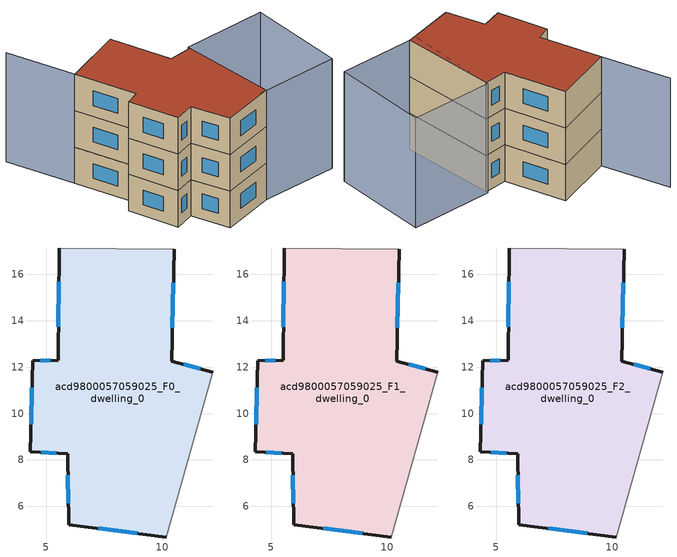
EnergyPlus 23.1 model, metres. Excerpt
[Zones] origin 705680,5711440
acd9800057059025_F0_dwelling_0
 floor ground (EU_floor_Construction): 10.51,17.08 10.4,12.25 12.17,11.78 10.17,4.68 5.98,5.21 5.92,8.26 4.32,8.36 4.41,12.28 5.51,12.29 5.56,17.13 z0
 wall outside (EU_wall_Construction): 5.56,17.13 5.51,12.29 4.41,12.28 4.32,8.36 5.92,8.26 5.98,5.21 10.17,4.68 / 12.17,11.78 10.4,12.25 10.51,17.08 z0:3
 wall adiabatic (EU_wall_Construction): 10.51,17.08 5.56,17.13 / 10.17,4.68 12.17,11.78 z0:3
 window (EU_Window_Construction): 7.23,5.06 8.91,4.84 / 5.94,7.35 5.96,6.13 / 4.8,8.33 5.44,8.29 / 4.38,11.1 4.35,9.53 / 5.18,12.29 4.74,12.28 / 5.55,15.68 5.53,13.74 / 10.43,13.7 10.48,15.64 / 11.64,11.92 10.93,12.11 z0.9:2.1
acd9800057059025_F1_dwelling_0
 floor to acd9800057059025_F0_dwelling_0 (EU_floor_Construction): 10.51,17.08 10.4,12.25 12.17,11.78 10.17,4.68 5.98,5.21 5.92,8.26 4.32,8.36 4.41,12.28 5.51,12.29 5.56,17.13 z3
 wall outside (EU_wall_Construction): 5.56,17.13 5.51,12.29 4.41,12.28 4.32,8.36 5.92,8.26 5.98,5.21 10.17,4.68 / 12.17,11.78 10.4,12.25 10.51,17.08 z3:6
 wall adiabatic (EU_wall_Construction): 10.51,17.08 5.56,17.13 / 10.17,4.68 12.17,11.78 z3:6
 window (EU_Window_Construction): 7.23,5.06 8.91,4.84 / 5.94,7.35 5.96,6.13 / 4.8,8.33 5.44,8.29 / 4.38,11.1 4.35,9.53 / 5.18,12.29 4.74,12.28 / 5.55,15.68 5.53,13.74 / 10.43,13.7 10.48,15.64 / 11.64,11.92 10.93,12.11 z3.9:5.1
acd9800057059025_F2_dwelling_0
 floor to acd9800057059025_F1_dwelling_0 (EU_floor_Construction): 10.51,17.08 10.4,12.25 12.17,11.78 10.17,4.68 5.98,5.21 5.92,8.26 4.32,8.36 4.41,12.28 5.51,12.29 5.56,17.13 z6
 wall outside (EU_wall_Construction): 5.56,17.13 5.51,12.29 4.41,12.28 4.32,8.36 5.92,8.26 5.98,5.21 10.17,4.68 / 12.17,11.78 10.4,12.25 10.51,17.08 z6:9
 wall adiabatic (EU_wall_Construction): 10.51,17.08 5.56,17.13 / 10.17,4.68 12.17,11.78 z6:9
 window (EU_Window_Construction): 7.23,5.06 8.91,4.84 / 5.94,7.35 5.96,6.13 / 4.8,8.33 5.44,8.29 / 4.38,11.1 4.35,9.53 / 5.18,12.29 4.74,12.28 / 5.55,15.68 5.53,13.74 / 10.43,13.7 10.48,15.64 / 11.64,11.92 10.93,12.11 z6.9:8.1
 roof outside (EU_roof_Construction): 10.17,4.68 12.17,11.78 10.4,12.25 10.51,17.08 5.56,17.13 5.51,12.29 4.41,12.28 4.32,8.36 5.92,8.26 5.98,5.21 z9
shading: 5.57,17.12 5.61,22.51 / 15.71,2.63 9.62,4.89 / 9.62,4.89 12.22,11.91 / 12.22,11.91 18.31,9.65 / 18.31,9.65 15.71,2.63 z0:9
[Building]
EU S2 Campaign: North Axis=0; Terrain=City; Solar Distribution=FullExterior
[Site:Location]
London: Latitude=51.5; Longitude=-0.5; Time Zone=0; Elevation=25
[SizingPeriod:WeatherFileDays]
AnnualSizingPeriod: Begin Month=1; Begin Day of Month=1; End Month=12; End Day of Month=31; Day of Week for Start Day=Monday; Use Weather File Daylight Saving Period=No; Use Weather File Rain and Snow Indicators=No
[MATERIAL]
EU_InternalMass_Material: Roughness=MediumRough; Thickness=0.1; Conductivity=1; Density=1800; Specific Heat=900; Thermal Absorptance=0.9; Solar Absorptance=0.7; Visible Absorptance=0.7
[MATERIAL:NOMASS] Roughness=MediumRough; Thermal Absorptance=0.9; Solar Absorptance=0.7; Visible Absorptance=0.7
Name | Thermal Resistance
EU_wall_NoMass | 1.04674
EU_roof_NoMass | 4.32442
EU_floor_NoMass | 2.04616
[WINDOWMATERIAL:SIMPLEGLAZINGSYSTEM]
EU_Window_SimpleGlazing: UFactor=4.25843; Solar Heat Gain Coefficient=0.85; Visible Transmittance=0.85
[CONSTRUCTION]
EU_wall_Construction: EU_wall_NoMass
EU_roof_Construction: EU_roof_NoMass
EU_floor_Construction: EU_floor_NoMass
EU_Window_Construction: EU_Window_SimpleGlazing
EU_InternalMass_Construction: EU_InternalMass_Material
[ZONE] Type=1; Multiplier=1; Ceiling Height=autocalculate; Floor Area=autocalculate; Part of Total Floor Area=Yes
Name | Volume
acd9800057059025_F0_dwelling_0 | 205.732
acd9800057059025_F1_dwelling_0; acd9800057059025_F2_dwelling_0 | 205.731
[INTERNALMASS] Construction=EU_InternalMass_Construction; Surface Area=68.5773
Name | Zone or ZoneList
acd9800057059025_F0_dwelling_0_EU_InternalMass | acd9800057059025_F0_dwelling_0
acd9800057059025_F1_dwelling_0_EU_InternalMass | acd9800057059025_F1_dwelling_0
acd9800057059025_F2_dwelling_0_EU_InternalMass | acd9800057059025_F2_dwelling_0
[OTHEREQUIPMENT] Fuel Type=Electricity; Design Level Calculation Method=Watts/Area; Power per Zone Floor Area=1; Fraction Latent=0; Fraction Radiant=0; Fraction Lost=0; Carbon Dioxide Generation Rate=0; EndUse Subcategory=EU_Step8_InternalGains
Name | Zone or ZoneList or Space or SpaceList | Schedule
EU_Step8_InternalGain_acd9800057059025_F0_dwelling_0_f000 | acd9800057059025_F0_dwelling_0 | EU_Step8_GainSchedule_acd9800057059025_F0_dwelling_0_f000
EU_Step8_InternalGain_acd9800057059025_F1_dwelling_0_f000 | acd9800057059025_F1_dwelling_0 | EU_Step8_GainSchedule_acd9800057059025_F1_dwelling_0_f000
EU_Step8_InternalGain_acd9800057059025_F2_dwelling_0_f000 | acd9800057059025_F2_dwelling_0 | EU_Step8_GainSchedule_acd9800057059025_F2_dwelling_0_f000
[ZONEVENTILATION:DESIGNFLOWRATE] Schedule=EU_AlwaysOn; Design Flow Rate Calculation Method=AirChanges/Hour; Air Changes per Hour=0.488719; Ventilation Type=Natural; Fan Pressure Rise=0; Fan Total Efficiency=1; Constant Term Coefficient=1; Temperature Term Coefficient=0; Velocity Term Coefficient=0; Velocity Squared Term Coefficient=0; Minimum Indoor Temperature=-100; Maximum Indoor Temperature=100; Delta Temperature=-100; Minimum Outdoor Temperature=-100; Maximum Outdoor Temperature=100; Maximum Wind Speed=40
Name | Zone or ZoneList or Space or SpaceList
EU_ConstantAir_acd9800057059025_F0_dwelling_0 | acd9800057059025_F0_dwelling_0
EU_ConstantAir_acd9800057059025_F1_dwelling_0 | acd9800057059025_F1_dwelling_0
EU_ConstantAir_acd9800057059025_F2_dwelling_0 | acd9800057059025_F2_dwelling_0
[HVACTEMPLATE:THERMOSTAT] Constant Heating Setpoint=20; Constant Cooling Setpoint=50
EU_HeatOnly_acd9800057059025_F0_dwelling_0; EU_HeatOnly_acd9800057059025_F1_dwelling_0; EU_HeatOnly_acd9800057059025_F2_dwelling_0
[HVACTEMPLATE:ZONE:IDEALLOADSAIRSYSTEM] System Availability Schedule=EU_AlwaysOn; Maximum Heating Supply Air Temperature=50; Minimum Cooling Supply Air Temperature=13; Maximum Heating Supply Air Humidity Ratio=0.0156; Minimum Cooling Supply Air Humidity Ratio=0.0077; Heating Limit=NoLimit; Cooling Limit=NoLimit; Heating Availability Schedule=EU_AlwaysOn; Cooling Availability Schedule=EU_CoolingOff; Dehumidification Control Type=ConstantSensibleHeatRatio; Cooling Sensible Heat Ratio=0.7; Dehumidification Setpoint=60; Humidification Control Type=None; Humidification Setpoint=30; Outdoor Air Method=None; Outdoor Air Flow Rate per Person=0.00944; Outdoor Air Flow Rate per Zone Floor Area=0; Outdoor Air Flow Rate per Zone=0; Demand Controlled Ventilation Type=None; Outdoor Air Economizer Type=NoEconomizer; Heat Recovery Type=None; Sensible Heat Recovery Effectiveness=0.7; Latent Heat Recovery Effectiveness=0.65
Name | Template Thermostat
acd9800057059025_F0_dwelling_0 | EU_HeatOnly_acd9800057059025_F0_dwelling_0
acd9800057059025_F1_dwelling_0 | EU_HeatOnly_acd9800057059025_F1_dwelling_0
acd9800057059025_F2_dwelling_0 | EU_HeatOnly_acd9800057059025_F2_dwelling_0
[SIZING:ZONE] Zone Cooling Design Supply Air Temperature Input Method=SupplyAirTemperature; Zone Cooling Design Supply Air Temperature=13; Zone Heating Design Supply Air Temperature Input Method=SupplyAirTemperature; Zone Heating Design Supply Air Temperature=50; Zone Cooling Design Supply Air Humidity Ratio=0.008; Zone Heating Design Supply Air Humidity Ratio=0.008; Cooling Design Air Flow Method=DesignDay; Cooling Design Air Flow Rate=0; Cooling Minimum Air Flow per Zone Floor Area=0.000762; Cooling Minimum Air Flow=0; Cooling Minimum Air Flow Fraction=0.2; Heating Design Air Flow Method=DesignDay; Heating Design Air Flow Rate=0; Heating Maximum Air Flow per Zone Floor Area=0.002032; Heating Maximum Air Flow=0.141576; Heating Maximum Air Flow Fraction=0.3; Account for Dedicated Outdoor Air System=No; Dedicated Outdoor Air System Control Strategy=NeutralSupplyAir; Dedicated Outdoor Air Low Setpoint Temperature for Design=autosize; Dedicated Outdoor Air High Setpoint Temperature for Design=autosize; Zone Load Sizing Method=Sensible Load Only No Latent Load; Zone Latent Cooling Design Supply Air Humidity Ratio Input Method=HumidityRatioDifference; Zone Cooling Design Supply Air Humidity Ratio Difference=0.005; Zone Latent Heating Design Supply Air Humidity Ratio Input Method=HumidityRatioDifference; Zone Humidification Design Supply Air Humidity Ratio Difference=0.005
acd9800057059025_F0_dwelling_0; acd9800057059025_F1_dwelling_0; acd9800057059025_F2_dwelling_0
[SCHEDULE:CONSTANT]
Name | Hourly Value
EU_AlwaysOn | 1
EU_CoolingOff | 0
[SCHEDULE:FILE] Column Number=1; Rows to Skip at Top=0; Number of Hours of Data=8760; Column Separator=Comma; Interpolate to Timestep=No; Minutes per Item=60; Adjust Schedule for Daylight Savings=Yes
Name | File
EU_Step8_GainSchedule_acd9800057059025_F0_dwelling_0_f000 | ../../schedules/acd9800057059025/acd9800057059025_F0_dwelling_0_f000_gain.csv
EU_Step8_GainSchedule_acd9800057059025_F1_dwelling_0_f000 | ../../schedules/acd9800057059025/acd9800057059025_F1_dwelling_0_f000_gain.csv
EU_Step8_GainSchedule_acd9800057059025_F2_dwelling_0_f000 | ../../schedules/acd9800057059025/acd9800057059025_F2_dwelling_0_f000_gain.csv
